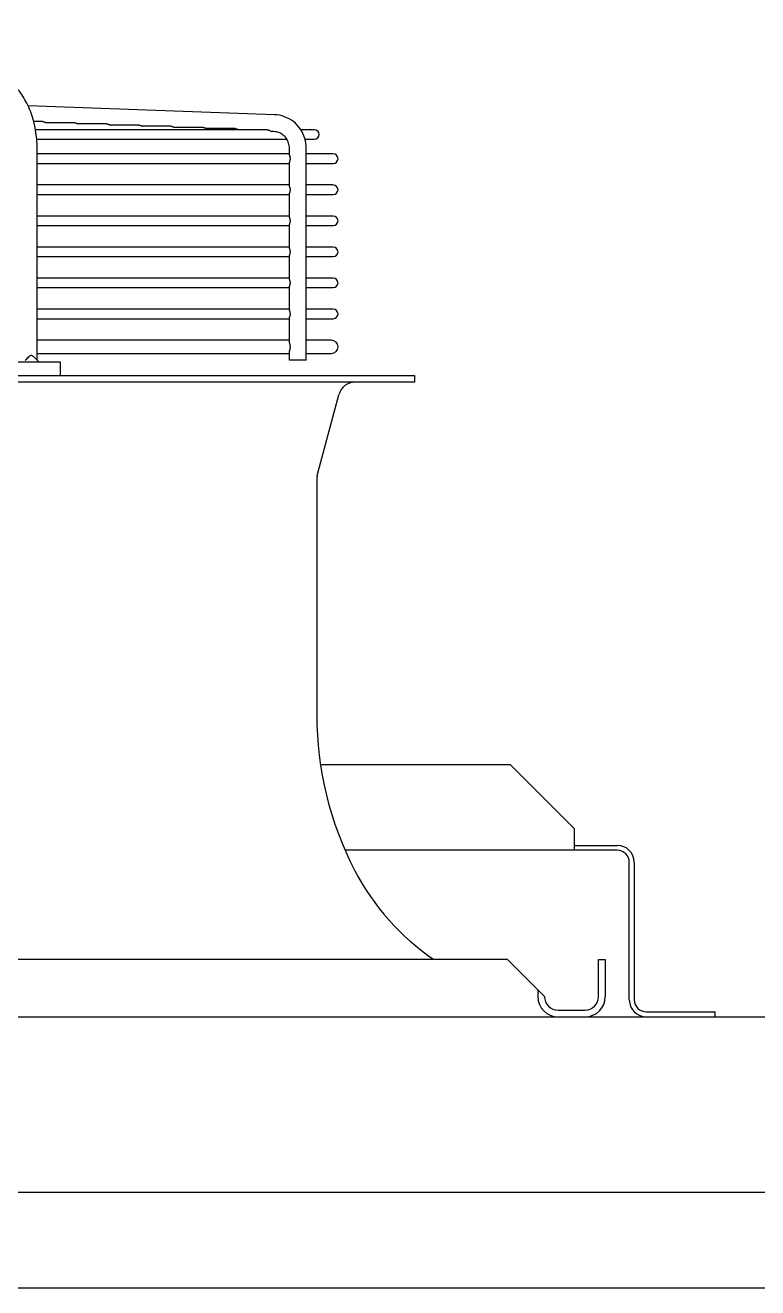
# Model space of a CAD drawing. Header units: millimetres. Extents: x 17891 to 32328, y 18593 to 29476.
# Drawn here: x 18388.22 to 18396.77, y 18973.5 to 18988.22 of the extents above; entities that cross this region are included whole.
import ezdxf

# ---------------------------------------------------------------- set-up
doc = ezdxf.new("R2010")
doc.units = ezdxf.units.MM
doc.header["$LTSCALE"] = 5
doc.layers.add('UNIT', color=6, linetype='Continuous')
doc.styles.add('SUBMITTAL', font='romans.shx', dxfattribs={"width": 0.75})
doc.dimstyles.new('SUBMITTAL', dxfattribs={"dimtxt": 0.09375, "dimasz": 0.09375, "dimexe": 0.03125, "dimexo": 0.0625, "dimgap": 0.0625, "dimtad": 0, "dimdec": 4, "dimzin": 4, "dimdsep": 46, "dimlunit": 4, "dimtxsty": 'SUBMITTAL', "dimcen": 0.09375, "dimclre": 6, "dimadec": 0, "dimazin": 0, "dimtfac": 1, "dimtdec": 0, "dimtofl": 0, "dimtmove": 0, "dimatfit": 3, "dimfxl": 0, "dimfrac": 2, "dimtolj": 1, "dimtzin": 4, "dimarcsym": 0})

msp = doc.modelspace()

# ---------------------------------------------------------------- linework, layer by layer
at = {"layer": 'UNIT'}
for p, q in [((18391.132, 18987.1791), (18388.2568, 18987.283)), ((18388.427, 18987.0982), (18388.3227, 18987.0982)), ((18388.8012, 18987.0847), (18388.4678, 18987.0847)), ((18389.1754, 18987.0712), (18388.8419, 18987.0712)), ((18389.5495, 18987.0577), (18389.2161, 18987.0577)), ((18389.9237, 18987.0442), (18389.5903, 18987.0442)), ((18390.2979, 18987.0307), (18389.9645, 18987.0307)), ((18390.6721, 18987.0172), (18390.3387, 18987.0172)), ((18391.0463, 18987.0037), (18388.3432, 18987.0037)), ((18388.3575, 18986.8935), (18391.2748, 18986.8935)), ((18391.1249, 18986.9824), (18391.1027, 18986.9832)), ((18391.5965, 18987.0037), (18391.4379, 18987.0037)), ((18391.4875, 18986.8935), (18391.5965, 18986.8935)), ((18388.3621, 18984.3163), (18388.3621, 18986.7856)), ((18391.3053, 18986.7218), (18388.3621, 18986.7218)), ((18391.3053, 18986.7058), (18391.3053, 18986.7856)), ((18391.5022, 18984.3163), (18391.5022, 18986.7856)), ((18391.8169, 18986.7218), (18391.5022, 18986.7218)), ((18388.3621, 18986.6115), (18391.3053, 18986.6115)), ((18391.3053, 18986.3436), (18391.3053, 18986.6275)), ((18391.5022, 18986.6115), (18391.8169, 18986.6115)), ((18391.3053, 18986.3596), (18388.3621, 18986.3596)), ((18391.8169, 18986.3596), (18391.5022, 18986.3596)), ((18388.3621, 18986.2493), (18391.3053, 18986.2493)), ((18391.3053, 18985.9814), (18391.3053, 18986.2653)), ((18391.5022, 18986.2493), (18391.8169, 18986.2493)), ((18391.3053, 18985.9974), (18388.3621, 18985.9974)), ((18391.8169, 18985.9974), (18391.5022, 18985.9974)), ((18388.3621, 18985.8871), (18391.3053, 18985.8871)), ((18391.3053, 18985.6192), (18391.3053, 18985.9031)), ((18391.5022, 18985.8871), (18391.8169, 18985.8871)), ((18391.3053, 18985.6352), (18388.3621, 18985.6352)), ((18391.8169, 18985.6352), (18391.5022, 18985.6352)), ((18388.3621, 18985.5249), (18391.3053, 18985.5249)), ((18391.3053, 18985.257), (18391.3053, 18985.5409)), ((18391.5022, 18985.5249), (18391.8169, 18985.5249)), ((18391.3053, 18985.2729), (18388.3621, 18985.2729)), ((18391.8169, 18985.2729), (18391.5022, 18985.2729)), ((18388.3621, 18985.1627), (18391.3053, 18985.1627)), ((18391.3053, 18984.8948), (18391.3053, 18985.1787)), ((18391.5022, 18985.1627), (18391.8169, 18985.1627)), ((18391.3053, 18984.9107), (18388.3621, 18984.9107)), ((18391.3053, 18984.5191), (18391.3053, 18984.8165)), ((18391.8169, 18984.9107), (18391.5022, 18984.9107)), ((18388.3621, 18984.8005), (18391.3053, 18984.8005)), ((18391.5022, 18984.8005), (18391.8169, 18984.8005)), ((18391.3053, 18984.5485), (18388.3621, 18984.5485)), ((18391.7953, 18984.5485), (18391.5022, 18984.5485)), ((18388.3621, 18984.395), (18391.3053, 18984.395)), ((18391.3053, 18984.3163), (18391.3053, 18984.4245)), ((18391.5022, 18984.395), (18391.7953, 18984.395)), ((18386.4048, 18984.2966), (18388.632, 18984.2966)), ((18388.632, 18984.2966), (18388.632, 18984.1391)), ((18391.5022, 18984.3163), (18391.3053, 18984.3163)), ((18359.0256, 18984.1391), (18392.7658, 18984.1391)), ((18392.7658, 18984.1391), (18392.7658, 18984.0604)), ((18392.7658, 18984.0604), (18359.0256, 18984.0604)), ((18391.6307, 18982.9726), (18391.8818, 18983.9142)), ((18391.624, 18982.9219), (18391.624, 18980.1809)), ((18391.667, 18979.6008), (18393.8797, 18979.6008)), ((18393.8797, 18979.6008), (18394.6297, 18978.8508)), ((18394.6297, 18978.6008), (18394.6297, 18978.8508)), ((18394.6297, 18978.6588), (18395.1297, 18978.6588)), ((18395.1297, 18978.6008), (18391.955, 18978.6008)), ((18395.2707, 18976.8578), (18395.2707, 18978.4598)), ((18395.3287, 18978.4598), (18395.3287, 18976.8578)), ((18393.8484, 18977.3281), (18357.9429, 18977.3281)), ((18393.8484, 18977.3281), (18394.2815, 18976.895)), ((18394.9114, 18976.895), (18394.9114, 18977.3281)), ((18394.9114, 18977.3281), (18394.9902, 18977.3281)), ((18394.9902, 18977.3281), (18394.9902, 18976.895)), ((18394.2028, 18976.9737), (18394.2028, 18976.895)), ((18394.439, 18976.7375), (18394.754, 18976.7375)), ((18395.4697, 18976.7168), (18396.2707, 18976.7168)), ((18396.2707, 18976.6588), (18396.2707, 18976.7168)), ((18163.2736, 18976.6588), (18494.0177, 18976.6588)), ((18494.0177, 18974.6092), (18163.2736, 18974.6092)), ((18167.5236, 18973.4997), (18489.7677, 18973.4997))]:
    msp.add_line(p, q, dxfattribs=at)
for centre, radius, start, end in [((18391.5965, 18986.9486), 0.0551, 270, 90), ((18391.8169, 18986.6666), 0.0551, 270, 90), ((18391.8169, 18986.3044), 0.0551, 270, 90), ((18391.8169, 18985.9422), 0.0551, 270, 90), ((18391.8169, 18985.58), 0.0551, 270, 90), ((18391.8169, 18985.2178), 0.0551, 270, 90), ((18391.8169, 18984.8556), 0.0551, 270, 90), ((18391.7953, 18984.4718), 0.0768, 270, 90), ((18392.072, 18983.8635), 0.1969, 90, 165.06858), ((18391.8209, 18982.9219), 0.1969, 165.06858, 180), ((18395.561, 18980.1809), 3.937, 180, 207.50184), ((18395.1297, 18978.4598), 0.199, 0, 90), ((18395.1297, 18978.4598), 0.141, 0, 90), ((18394.5832, 18979.6719), 2.8346, 207.50184, 235.77552), ((18394.439, 18976.895), 0.2362, 180, 270), ((18394.439, 18976.895), 0.1575, 180, 270), ((18394.754, 18976.895), 0.2362, 270, 0), ((18394.754, 18976.895), 0.1575, 270, 0), ((18395.4697, 18976.8578), 0.199, 180, 270), ((18395.4697, 18976.8578), 0.141, 180, 270)]:
    msp.add_arc(centre, radius, start, end, dxfattribs=at)
for points, knots in [([(18388.3621, 18986.7856), (18388.3621, 18986.8212), (18388.3606, 18986.8571), (18388.3576, 18986.8925), (18388.3546, 18986.9279), (18388.3502, 18986.9629), (18388.3443, 18986.9976), (18388.3384, 18987.0322), (18388.331, 18987.0666), (18388.3222, 18987.1001), (18388.3135, 18987.1335), (18388.3034, 18987.166), (18388.2919, 18987.1978), (18388.2804, 18987.2295), (18388.2675, 18987.2605), (18388.2535, 18987.2901), (18388.2394, 18987.3198), (18388.2242, 18987.348), (18388.2078, 18987.3751), (18388.1914, 18987.4022), (18388.1737, 18987.428), (18388.1552, 18987.4522), (18388.1366, 18987.4763), (18388.1171, 18987.4988), (18388.0967, 18987.5196), (18388.0762, 18987.5405), (18388.0548, 18987.5598), (18388.0328, 18987.5771), (18388.0107, 18987.5944), (18387.9881, 18987.6098), (18387.9647, 18987.6234), (18387.9414, 18987.6369), (18387.9174, 18987.6485), (18387.8931, 18987.6581), (18387.8688, 18987.6676), (18387.8443, 18987.6751), (18387.8193, 18987.6805), (18387.7944, 18987.686), (18387.7691, 18987.6894), (18387.7439, 18987.6906)], [0, 0, 0, 0, 0.076921, 0.076921, 0.076921, 0.1538421, 0.1538421, 0.1538421, 0.2307631, 0.2307631, 0.2307631, 0.3076842, 0.3076842, 0.3076842, 0.3846052, 0.3846052, 0.3846052, 0.4615263, 0.4615263, 0.4615263, 0.5384473, 0.5384473, 0.5384473, 0.6153684, 0.6153684, 0.6153684, 0.6922894, 0.6922894, 0.6922894, 0.7692105, 0.7692105, 0.7692105, 0.8461315, 0.8461315, 0.8461315, 0.9230526, 0.9230526, 0.9230526, 1, 1, 1, 1]), ([(18391.5022, 18986.7856), (18391.5022, 18986.8256), (18391.4962, 18986.8656), (18391.4728, 18986.9419), (18391.4554, 18986.9783), (18391.4105, 18987.0442), (18391.383, 18987.0737), (18391.3205, 18987.1228), (18391.2855, 18987.1424), (18391.211, 18987.1699), (18391.1716, 18987.1777), (18391.132, 18987.1791)], [1.5707963, 1.5707963, 1.5707963, 1.5707963, 1.8779743, 1.8779743, 2.1851522, 2.1851522, 2.4923302, 2.4923302, 2.7995081, 2.7995081, 3.1066861, 3.1066861, 3.1066861, 3.1066861]), ([(18388.427, 18987.0982), (18388.4271, 18987.0982), (18388.4272, 18987.0982), (18388.4274, 18987.0982), (18388.4283, 18987.0982), (18388.4293, 18987.0981), (18388.4303, 18987.0981), (18388.4312, 18987.098), (18388.4322, 18987.0979), (18388.4332, 18987.0978), (18388.4342, 18987.0977), (18388.4352, 18987.0975), (18388.4362, 18987.0974), (18388.4372, 18987.0972), (18388.4382, 18987.097), (18388.4392, 18987.0968), (18388.4402, 18987.0966), (18388.4412, 18987.0963), (18388.4422, 18987.096), (18388.4432, 18987.0958), (18388.4442, 18987.0955), (18388.4452, 18987.0952), (18388.4462, 18987.0948), (18388.4473, 18987.0945), (18388.4483, 18987.0941), (18388.4493, 18987.0938), (18388.4502, 18987.0934), (18388.4512, 18987.093), (18388.4522, 18987.0926), (18388.4532, 18987.0922), (18388.4542, 18987.0917), (18388.4552, 18987.0913), (18388.4562, 18987.0908), (18388.4571, 18987.0904), (18388.4581, 18987.0899), (18388.4591, 18987.0894), (18388.46, 18987.0889), (18388.461, 18987.0884), (18388.4619, 18987.0879), (18388.4629, 18987.0874), (18388.4638, 18987.0869), (18388.4647, 18987.0864), (18388.4657, 18987.0859), (18388.4664, 18987.0855), (18388.4671, 18987.0851), (18388.4678, 18987.0847)], [0.48439597, 0.48439597, 0.48439597, 0.48439597, 0.48780488, 0.48780488, 0.48780488, 0.51219512, 0.51219512, 0.51219512, 0.53658537, 0.53658537, 0.53658537, 0.56097561, 0.56097561, 0.56097561, 0.58536585, 0.58536585, 0.58536585, 0.6097561, 0.6097561, 0.6097561, 0.63414634, 0.63414634, 0.63414634, 0.65853659, 0.65853659, 0.65853659, 0.68292683, 0.68292683, 0.68292683, 0.70731707, 0.70731707, 0.70731707, 0.73170732, 0.73170732, 0.73170732, 0.75609756, 0.75609756, 0.75609756, 0.7804878, 0.7804878, 0.7804878, 0.80487805, 0.80487805, 0.80487805, 0.82380204, 0.82380204, 0.82380204, 0.82380204]), ([(18388.8012, 18987.0847), (18388.8013, 18987.0847), (18388.8014, 18987.0847), (18388.8016, 18987.0847), (18388.8025, 18987.0847), (18388.8035, 18987.0846), (18388.8045, 18987.0846), (18388.8054, 18987.0845), (18388.8064, 18987.0844), (18388.8074, 18987.0843), (18388.8084, 18987.0842), (18388.8094, 18987.084), (18388.8104, 18987.0839), (18388.8114, 18987.0837), (18388.8124, 18987.0835), (18388.8134, 18987.0833), (18388.8144, 18987.0831), (18388.8154, 18987.0828), (18388.8164, 18987.0825), (18388.8174, 18987.0823), (18388.8184, 18987.082), (18388.8194, 18987.0817), (18388.8205, 18987.0813), (18388.8215, 18987.081), (18388.8225, 18987.0806), (18388.8235, 18987.0803), (18388.8245, 18987.0799), (18388.8255, 18987.0795), (18388.8264, 18987.0791), (18388.8274, 18987.0787), (18388.8284, 18987.0782), (18388.8294, 18987.0778), (18388.8304, 18987.0773), (18388.8314, 18987.0768), (18388.8323, 18987.0764), (18388.8333, 18987.0759), (18388.8343, 18987.0754), (18388.8352, 18987.0749), (18388.8362, 18987.0744), (18388.8371, 18987.0739), (18388.838, 18987.0734), (18388.839, 18987.0729), (18388.8399, 18987.0724), (18388.8406, 18987.072), (18388.8413, 18987.0716), (18388.8419, 18987.0712)], [0.48440995, 0.48440995, 0.48440995, 0.48440995, 0.48780488, 0.48780488, 0.48780488, 0.51219512, 0.51219512, 0.51219512, 0.53658537, 0.53658537, 0.53658537, 0.56097561, 0.56097561, 0.56097561, 0.58536585, 0.58536585, 0.58536585, 0.6097561, 0.6097561, 0.6097561, 0.63414634, 0.63414634, 0.63414634, 0.65853659, 0.65853659, 0.65853659, 0.68292683, 0.68292683, 0.68292683, 0.70731707, 0.70731707, 0.70731707, 0.73170732, 0.73170732, 0.73170732, 0.75609756, 0.75609756, 0.75609756, 0.7804878, 0.7804878, 0.7804878, 0.80487805, 0.80487805, 0.80487805, 0.82345363, 0.82345363, 0.82345363, 0.82345363]), ([(18389.1754, 18987.0712), (18389.1755, 18987.0712), (18389.1756, 18987.0712), (18389.1758, 18987.0712), (18389.1767, 18987.0712), (18389.1777, 18987.0711), (18389.1787, 18987.0711), (18389.1796, 18987.071), (18389.1806, 18987.0709), (18389.1816, 18987.0708), (18389.1826, 18987.0707), (18389.1836, 18987.0706), (18389.1846, 18987.0704), (18389.1856, 18987.0702), (18389.1866, 18987.07), (18389.1876, 18987.0698), (18389.1886, 18987.0696), (18389.1896, 18987.0693), (18389.1906, 18987.069), (18389.1916, 18987.0688), (18389.1926, 18987.0685), (18389.1937, 18987.0682), (18389.1947, 18987.0678), (18389.1957, 18987.0675), (18389.1967, 18987.0671), (18389.1977, 18987.0668), (18389.1987, 18987.0664), (18389.1997, 18987.066), (18389.2007, 18987.0656), (18389.2017, 18987.0652), (18389.2026, 18987.0647), (18389.2036, 18987.0643), (18389.2046, 18987.0638), (18389.2056, 18987.0633), (18389.2065, 18987.0629), (18389.2075, 18987.0624), (18389.2085, 18987.0619), (18389.2094, 18987.0614), (18389.2104, 18987.0609), (18389.2113, 18987.0604), (18389.2123, 18987.0599), (18389.2132, 18987.0594), (18389.2141, 18987.0588), (18389.2148, 18987.0585), (18389.2155, 18987.0581), (18389.2161, 18987.0577)], [0.48442393, 0.48442393, 0.48442393, 0.48442393, 0.48780488, 0.48780488, 0.48780488, 0.51219512, 0.51219512, 0.51219512, 0.53658537, 0.53658537, 0.53658537, 0.56097561, 0.56097561, 0.56097561, 0.58536585, 0.58536585, 0.58536585, 0.6097561, 0.6097561, 0.6097561, 0.63414634, 0.63414634, 0.63414634, 0.65853659, 0.65853659, 0.65853659, 0.68292683, 0.68292683, 0.68292683, 0.70731707, 0.70731707, 0.70731707, 0.73170732, 0.73170732, 0.73170732, 0.75609756, 0.75609756, 0.75609756, 0.7804878, 0.7804878, 0.7804878, 0.80487805, 0.80487805, 0.80487805, 0.82310602, 0.82310602, 0.82310602, 0.82310602]), ([(18389.5495, 18987.0577), (18389.5497, 18987.0577), (18389.5498, 18987.0577), (18389.5499, 18987.0577), (18389.5509, 18987.0577), (18389.5519, 18987.0576), (18389.5529, 18987.0576), (18389.5538, 18987.0575), (18389.5548, 18987.0574), (18389.5558, 18987.0573), (18389.5568, 18987.0572), (18389.5578, 18987.0571), (18389.5588, 18987.0569), (18389.5598, 18987.0567), (18389.5608, 18987.0565), (18389.5618, 18987.0563), (18389.5628, 18987.0561), (18389.5638, 18987.0558), (18389.5648, 18987.0556), (18389.5658, 18987.0553), (18389.5669, 18987.055), (18389.5679, 18987.0547), (18389.5689, 18987.0543), (18389.5699, 18987.054), (18389.5709, 18987.0536), (18389.5719, 18987.0533), (18389.5729, 18987.0529), (18389.5739, 18987.0525), (18389.5749, 18987.0521), (18389.5759, 18987.0516), (18389.5768, 18987.0512), (18389.5778, 18987.0508), (18389.5788, 18987.0503), (18389.5798, 18987.0498), (18389.5808, 18987.0494), (18389.5817, 18987.0489), (18389.5827, 18987.0484), (18389.5836, 18987.0479), (18389.5846, 18987.0474), (18389.5855, 18987.0469), (18389.5865, 18987.0464), (18389.5874, 18987.0458), (18389.5883, 18987.0453), (18389.589, 18987.0449), (18389.5897, 18987.0446), (18389.5903, 18987.0442)], [0.48443789, 0.48443789, 0.48443789, 0.48443789, 0.48780488, 0.48780488, 0.48780488, 0.51219512, 0.51219512, 0.51219512, 0.53658537, 0.53658537, 0.53658537, 0.56097561, 0.56097561, 0.56097561, 0.58536585, 0.58536585, 0.58536585, 0.6097561, 0.6097561, 0.6097561, 0.63414634, 0.63414634, 0.63414634, 0.65853659, 0.65853659, 0.65853659, 0.68292683, 0.68292683, 0.68292683, 0.70731707, 0.70731707, 0.70731707, 0.73170732, 0.73170732, 0.73170732, 0.75609756, 0.75609756, 0.75609756, 0.7804878, 0.7804878, 0.7804878, 0.80487805, 0.80487805, 0.80487805, 0.82275922, 0.82275922, 0.82275922, 0.82275922]), ([(18389.9237, 18987.0442), (18389.9239, 18987.0442), (18389.924, 18987.0442), (18389.9241, 18987.0442), (18389.9251, 18987.0442), (18389.9261, 18987.0442), (18389.927, 18987.0441), (18389.928, 18987.044), (18389.929, 18987.0439), (18389.93, 18987.0438), (18389.931, 18987.0437), (18389.932, 18987.0436), (18389.933, 18987.0434), (18389.934, 18987.0432), (18389.935, 18987.043), (18389.936, 18987.0428), (18389.937, 18987.0426), (18389.938, 18987.0423), (18389.939, 18987.0421), (18389.94, 18987.0418), (18389.9411, 18987.0415), (18389.9421, 18987.0412), (18389.9431, 18987.0408), (18389.9441, 18987.0405), (18389.9451, 18987.0401), (18389.9461, 18987.0398), (18389.9471, 18987.0394), (18389.9481, 18987.039), (18389.9491, 18987.0386), (18389.9501, 18987.0381), (18389.9511, 18987.0377), (18389.952, 18987.0373), (18389.953, 18987.0368), (18389.954, 18987.0363), (18389.955, 18987.0359), (18389.9559, 18987.0354), (18389.9569, 18987.0349), (18389.9579, 18987.0344), (18389.9588, 18987.0339), (18389.9597, 18987.0334), (18389.9607, 18987.0328), (18389.9616, 18987.0323), (18389.9625, 18987.0318), (18389.9632, 18987.0314), (18389.9638, 18987.0311), (18389.9645, 18987.0307)], [0.48445184, 0.48445184, 0.48445184, 0.48445184, 0.48780488, 0.48780488, 0.48780488, 0.51219512, 0.51219512, 0.51219512, 0.53658537, 0.53658537, 0.53658537, 0.56097561, 0.56097561, 0.56097561, 0.58536585, 0.58536585, 0.58536585, 0.6097561, 0.6097561, 0.6097561, 0.63414634, 0.63414634, 0.63414634, 0.65853659, 0.65853659, 0.65853659, 0.68292683, 0.68292683, 0.68292683, 0.70731707, 0.70731707, 0.70731707, 0.73170732, 0.73170732, 0.73170732, 0.75609756, 0.75609756, 0.75609756, 0.7804878, 0.7804878, 0.7804878, 0.80487805, 0.80487805, 0.80487805, 0.82241329, 0.82241329, 0.82241329, 0.82241329]), ([(18390.2979, 18987.0307), (18390.2981, 18987.0307), (18390.2982, 18987.0307), (18390.2983, 18987.0307), (18390.2993, 18987.0307), (18390.3003, 18987.0307), (18390.3012, 18987.0306), (18390.3022, 18987.0305), (18390.3032, 18987.0304), (18390.3042, 18987.0303), (18390.3052, 18987.0302), (18390.3062, 18987.0301), (18390.3072, 18987.0299), (18390.3082, 18987.0297), (18390.3092, 18987.0295), (18390.3102, 18987.0293), (18390.3112, 18987.0291), (18390.3122, 18987.0288), (18390.3132, 18987.0286), (18390.3143, 18987.0283), (18390.3153, 18987.028), (18390.3163, 18987.0277), (18390.3173, 18987.0273), (18390.3183, 18987.027), (18390.3193, 18987.0266), (18390.3203, 18987.0263), (18390.3213, 18987.0259), (18390.3223, 18987.0255), (18390.3233, 18987.0251), (18390.3243, 18987.0246), (18390.3253, 18987.0242), (18390.3263, 18987.0237), (18390.3272, 18987.0233), (18390.3282, 18987.0228), (18390.3292, 18987.0223), (18390.3302, 18987.0219), (18390.3311, 18987.0214), (18390.3321, 18987.0209), (18390.333, 18987.0204), (18390.334, 18987.0198), (18390.3349, 18987.0193), (18390.3358, 18987.0188), (18390.3368, 18987.0183), (18390.3374, 18987.0179), (18390.338, 18987.0176), (18390.3387, 18987.0172)], [0.48446578, 0.48446578, 0.48446578, 0.48446578, 0.48780488, 0.48780488, 0.48780488, 0.51219512, 0.51219512, 0.51219512, 0.53658537, 0.53658537, 0.53658537, 0.56097561, 0.56097561, 0.56097561, 0.58536585, 0.58536585, 0.58536585, 0.6097561, 0.6097561, 0.6097561, 0.63414634, 0.63414634, 0.63414634, 0.65853659, 0.65853659, 0.65853659, 0.68292683, 0.68292683, 0.68292683, 0.70731707, 0.70731707, 0.70731707, 0.73170732, 0.73170732, 0.73170732, 0.75609756, 0.75609756, 0.75609756, 0.7804878, 0.7804878, 0.7804878, 0.80487805, 0.80487805, 0.80487805, 0.82206823, 0.82206823, 0.82206823, 0.82206823]), ([(18390.6721, 18987.0172), (18390.6723, 18987.0172), (18390.6724, 18987.0172), (18390.6725, 18987.0172), (18390.6735, 18987.0172), (18390.6745, 18987.0172), (18390.6754, 18987.0171), (18390.6764, 18987.017), (18390.6774, 18987.0169), (18390.6784, 18987.0168), (18390.6794, 18987.0167), (18390.6804, 18987.0166), (18390.6814, 18987.0164), (18390.6824, 18987.0162), (18390.6834, 18987.016), (18390.6844, 18987.0158), (18390.6854, 18987.0156), (18390.6864, 18987.0153), (18390.6874, 18987.0151), (18390.6885, 18987.0148), (18390.6895, 18987.0145), (18390.6905, 18987.0142), (18390.6915, 18987.0138), (18390.6925, 18987.0135), (18390.6935, 18987.0131), (18390.6945, 18987.0128), (18390.6955, 18987.0124), (18390.6965, 18987.012), (18390.6975, 18987.0116), (18390.6985, 18987.0111), (18390.6995, 18987.0107), (18390.7005, 18987.0102), (18390.7015, 18987.0098), (18390.7024, 18987.0093), (18390.7034, 18987.0088), (18390.7044, 18987.0083), (18390.7053, 18987.0078), (18390.7063, 18987.0073), (18390.7072, 18987.0068), (18390.7082, 18987.0063), (18390.7091, 18987.0058), (18390.7101, 18987.0053), (18390.711, 18987.0048), (18390.7116, 18987.0044), (18390.7122, 18987.0041), (18390.7128, 18987.0037)], [0.48447969, 0.48447969, 0.48447969, 0.48447969, 0.48780488, 0.48780488, 0.48780488, 0.51219512, 0.51219512, 0.51219512, 0.53658537, 0.53658537, 0.53658537, 0.56097561, 0.56097561, 0.56097561, 0.58536585, 0.58536585, 0.58536585, 0.6097561, 0.6097561, 0.6097561, 0.63414634, 0.63414634, 0.63414634, 0.65853659, 0.65853659, 0.65853659, 0.68292683, 0.68292683, 0.68292683, 0.70731707, 0.70731707, 0.70731707, 0.73170732, 0.73170732, 0.73170732, 0.75609756, 0.75609756, 0.75609756, 0.7804878, 0.7804878, 0.7804878, 0.80487805, 0.80487805, 0.80487805, 0.82172407, 0.82172407, 0.82172407, 0.82172407]), ([(18391.0463, 18987.0037), (18391.0464, 18987.0037), (18391.0466, 18987.0037), (18391.0467, 18987.0037), (18391.0477, 18987.0037), (18391.0486, 18987.0037), (18391.0496, 18987.0036), (18391.0506, 18987.0035), (18391.0516, 18987.0034), (18391.0526, 18987.0033), (18391.0536, 18987.0032), (18391.0546, 18987.0031), (18391.0556, 18987.0029), (18391.0566, 18987.0027), (18391.0576, 18987.0025), (18391.0586, 18987.0023), (18391.0596, 18987.0021), (18391.0606, 18987.0018), (18391.0616, 18987.0016), (18391.0627, 18987.0013), (18391.0637, 18987.001), (18391.0647, 18987.0007), (18391.0657, 18987.0003), (18391.0667, 18987), (18391.0677, 18986.9996), (18391.0687, 18986.9993), (18391.0697, 18986.9989), (18391.0707, 18986.9985), (18391.0717, 18986.9981), (18391.0727, 18986.9976), (18391.0737, 18986.9972), (18391.0747, 18986.9967), (18391.0757, 18986.9963), (18391.0766, 18986.9958), (18391.0776, 18986.9953), (18391.0786, 18986.9948), (18391.0795, 18986.9943), (18391.0805, 18986.9938), (18391.0815, 18986.9933), (18391.0824, 18986.9928), (18391.0833, 18986.9923), (18391.0843, 18986.9918), (18391.0852, 18986.9913), (18391.0861, 18986.9907), (18391.087, 18986.9902), (18391.0879, 18986.9897), (18391.0888, 18986.9892), (18391.0897, 18986.9887), (18391.0905, 18986.9882), (18391.0914, 18986.9877), (18391.0922, 18986.9873), (18391.093, 18986.9868), (18391.0938, 18986.9864), (18391.0946, 18986.986), (18391.0954, 18986.9856), (18391.0961, 18986.9852), (18391.0969, 18986.9849), (18391.0976, 18986.9846), (18391.0983, 18986.9843), (18391.0989, 18986.984), (18391.0996, 18986.9838), (18391.1002, 18986.9836), (18391.1008, 18986.9834), (18391.1014, 18986.9833), (18391.1017, 18986.9833), (18391.1019, 18986.9832), (18391.1022, 18986.9832), (18391.1024, 18986.9832), (18391.1025, 18986.9832), (18391.1027, 18986.9832)], [0.48449418, 0.48449418, 0.48449418, 0.48449418, 0.48780488, 0.48780488, 0.48780488, 0.51219512, 0.51219512, 0.51219512, 0.53658537, 0.53658537, 0.53658537, 0.56097561, 0.56097561, 0.56097561, 0.58536585, 0.58536585, 0.58536585, 0.6097561, 0.6097561, 0.6097561, 0.63414634, 0.63414634, 0.63414634, 0.65853659, 0.65853659, 0.65853659, 0.68292683, 0.68292683, 0.68292683, 0.70731707, 0.70731707, 0.70731707, 0.73170732, 0.73170732, 0.73170732, 0.75609756, 0.75609756, 0.75609756, 0.7804878, 0.7804878, 0.7804878, 0.80487805, 0.80487805, 0.80487805, 0.82926829, 0.82926829, 0.82926829, 0.85365854, 0.85365854, 0.85365854, 0.87804878, 0.87804878, 0.87804878, 0.90243902, 0.90243902, 0.90243902, 0.92682927, 0.92682927, 0.92682927, 0.95121951, 0.95121951, 0.95121951, 0.97560976, 0.97560976, 0.97560976, 0.98780488, 0.98780488, 0.98780488, 0.99598671, 0.99598671, 0.99598671, 0.99598671]), ([(18391.3053, 18986.7856), (18391.3053, 18986.8061), (18391.3022, 18986.8266), (18391.2903, 18986.8655), (18391.2815, 18986.8839), (18391.259, 18986.9169), (18391.2454, 18986.9314), (18391.2149, 18986.9554), (18391.198, 18986.9649), (18391.1624, 18986.978), (18391.1437, 18986.9817), (18391.1249, 18986.9824)], [1.5707963, 1.5707963, 1.5707963, 1.5707963, 1.8779743, 1.8779743, 2.1851522, 2.1851522, 2.4923302, 2.4923302, 2.7995081, 2.7995081, 3.1066861, 3.1066861, 3.1066861, 3.1066861]), ([(18391.3053, 18986.7058), (18391.3053, 18986.7057), (18391.3053, 18986.7053), (18391.3054, 18986.7043), (18391.3057, 18986.7027), (18391.3062, 18986.7009), (18391.3068, 18986.6989), (18391.3074, 18986.6968), (18391.3081, 18986.6945), (18391.3088, 18986.6921), (18391.3094, 18986.6895), (18391.3101, 18986.6869), (18391.3106, 18986.6842), (18391.3111, 18986.6814), (18391.3116, 18986.6785), (18391.3119, 18986.6756), (18391.3121, 18986.6726), (18391.3123, 18986.6697), (18391.3123, 18986.6677), (18391.3123, 18986.6666)], [0.23243635, 0.23243635, 0.23243635, 0.23243635, 0.23809524, 0.28571429, 0.33333333, 0.38095238, 0.42857143, 0.47619048, 0.52380952, 0.57142857, 0.61904762, 0.66666667, 0.71428571, 0.76190476, 0.80952381, 0.85714286, 0.9047619, 0.95238095, 1, 1, 1, 1]), ([(18391.3123, 18986.6666), (18391.3123, 18986.6656), (18391.3123, 18986.6636), (18391.3121, 18986.6607), (18391.3119, 18986.6577), (18391.3116, 18986.6548), (18391.3111, 18986.6519), (18391.3106, 18986.6491), (18391.3101, 18986.6464), (18391.3094, 18986.6438), (18391.3088, 18986.6412), (18391.3081, 18986.6388), (18391.3074, 18986.6365), (18391.3068, 18986.6344), (18391.3062, 18986.6324), (18391.3057, 18986.6306), (18391.3054, 18986.629), (18391.3053, 18986.628), (18391.3053, 18986.6276), (18391.3053, 18986.6275)], [0, 0, 0, 0, 0.04761905, 0.0952381, 0.14285714, 0.19047619, 0.23809524, 0.28571429, 0.33333333, 0.38095238, 0.42857143, 0.47619048, 0.52380952, 0.57142857, 0.61904762, 0.66666667, 0.71428571, 0.76190476, 0.76755485, 0.76755485, 0.76755485, 0.76755485]), ([(18391.3053, 18986.3436), (18391.3053, 18986.3435), (18391.3053, 18986.3431), (18391.3054, 18986.3421), (18391.3057, 18986.3405), (18391.3062, 18986.3387), (18391.3068, 18986.3367), (18391.3074, 18986.3346), (18391.3081, 18986.3323), (18391.3088, 18986.3299), (18391.3094, 18986.3273), (18391.3101, 18986.3247), (18391.3106, 18986.322), (18391.3111, 18986.3192), (18391.3116, 18986.3163), (18391.3119, 18986.3134), (18391.3121, 18986.3104), (18391.3123, 18986.3074), (18391.3123, 18986.3054), (18391.3123, 18986.3044)], [0.23243635, 0.23243635, 0.23243635, 0.23243635, 0.23809524, 0.28571429, 0.33333333, 0.38095238, 0.42857143, 0.47619048, 0.52380952, 0.57142857, 0.61904762, 0.66666667, 0.71428571, 0.76190476, 0.80952381, 0.85714286, 0.9047619, 0.95238095, 1, 1, 1, 1]), ([(18391.3123, 18986.3044), (18391.3123, 18986.3034), (18391.3123, 18986.3014), (18391.3121, 18986.2985), (18391.3119, 18986.2955), (18391.3116, 18986.2926), (18391.3111, 18986.2897), (18391.3106, 18986.2869), (18391.3101, 18986.2842), (18391.3094, 18986.2816), (18391.3088, 18986.279), (18391.3081, 18986.2766), (18391.3074, 18986.2743), (18391.3068, 18986.2722), (18391.3062, 18986.2702), (18391.3057, 18986.2684), (18391.3054, 18986.2668), (18391.3053, 18986.2658), (18391.3053, 18986.2654), (18391.3053, 18986.2653)], [0, 0, 0, 0, 0.04761905, 0.0952381, 0.14285714, 0.19047619, 0.23809524, 0.28571429, 0.33333333, 0.38095238, 0.42857143, 0.47619048, 0.52380952, 0.57142857, 0.61904762, 0.66666667, 0.71428571, 0.76190476, 0.76755485, 0.76755485, 0.76755485, 0.76755485]), ([(18391.3053, 18985.9814), (18391.3053, 18985.9813), (18391.3053, 18985.9809), (18391.3054, 18985.9799), (18391.3057, 18985.9783), (18391.3062, 18985.9765), (18391.3068, 18985.9745), (18391.3074, 18985.9724), (18391.3081, 18985.9701), (18391.3088, 18985.9677), (18391.3094, 18985.9651), (18391.3101, 18985.9625), (18391.3106, 18985.9598), (18391.3111, 18985.957), (18391.3116, 18985.9541), (18391.3119, 18985.9512), (18391.3121, 18985.9482), (18391.3123, 18985.9452), (18391.3123, 18985.9432), (18391.3123, 18985.9422)], [0.23243635, 0.23243635, 0.23243635, 0.23243635, 0.23809524, 0.28571429, 0.33333333, 0.38095238, 0.42857143, 0.47619048, 0.52380952, 0.57142857, 0.61904762, 0.66666667, 0.71428571, 0.76190476, 0.80952381, 0.85714286, 0.9047619, 0.95238095, 1, 1, 1, 1]), ([(18391.3123, 18985.9422), (18391.3123, 18985.9412), (18391.3123, 18985.9392), (18391.3121, 18985.9362), (18391.3119, 18985.9333), (18391.3116, 18985.9304), (18391.3111, 18985.9275), (18391.3106, 18985.9247), (18391.3101, 18985.922), (18391.3094, 18985.9193), (18391.3088, 18985.9168), (18391.3081, 18985.9144), (18391.3074, 18985.9121), (18391.3068, 18985.91), (18391.3062, 18985.908), (18391.3057, 18985.9062), (18391.3054, 18985.9046), (18391.3053, 18985.9036), (18391.3053, 18985.9031), (18391.3053, 18985.9031)], [0, 0, 0, 0, 0.04761905, 0.0952381, 0.14285714, 0.19047619, 0.23809524, 0.28571429, 0.33333333, 0.38095238, 0.42857143, 0.47619048, 0.52380952, 0.57142857, 0.61904762, 0.66666667, 0.71428571, 0.76190476, 0.76755485, 0.76755485, 0.76755485, 0.76755485]), ([(18391.3053, 18985.6192), (18391.3053, 18985.6191), (18391.3053, 18985.6187), (18391.3054, 18985.6177), (18391.3057, 18985.6161), (18391.3062, 18985.6143), (18391.3068, 18985.6123), (18391.3074, 18985.6102), (18391.3081, 18985.6079), (18391.3088, 18985.6055), (18391.3094, 18985.6029), (18391.3101, 18985.6003), (18391.3106, 18985.5976), (18391.3111, 18985.5948), (18391.3116, 18985.5919), (18391.3119, 18985.589), (18391.3121, 18985.586), (18391.3123, 18985.583), (18391.3123, 18985.581), (18391.3123, 18985.58)], [0.23243635, 0.23243635, 0.23243635, 0.23243635, 0.23809524, 0.28571429, 0.33333333, 0.38095238, 0.42857143, 0.47619048, 0.52380952, 0.57142857, 0.61904762, 0.66666667, 0.71428571, 0.76190476, 0.80952381, 0.85714286, 0.9047619, 0.95238095, 1, 1, 1, 1]), ([(18391.3123, 18985.58), (18391.3123, 18985.579), (18391.3123, 18985.577), (18391.3121, 18985.574), (18391.3119, 18985.5711), (18391.3116, 18985.5682), (18391.3111, 18985.5653), (18391.3106, 18985.5625), (18391.3101, 18985.5598), (18391.3094, 18985.5571), (18391.3088, 18985.5546), (18391.3081, 18985.5522), (18391.3074, 18985.5499), (18391.3068, 18985.5478), (18391.3062, 18985.5458), (18391.3057, 18985.544), (18391.3054, 18985.5424), (18391.3053, 18985.5414), (18391.3053, 18985.5409), (18391.3053, 18985.5409)], [0, 0, 0, 0, 0.04761905, 0.0952381, 0.14285714, 0.19047619, 0.23809524, 0.28571429, 0.33333333, 0.38095238, 0.42857143, 0.47619048, 0.52380952, 0.57142857, 0.61904762, 0.66666667, 0.71428571, 0.76190476, 0.76755485, 0.76755485, 0.76755485, 0.76755485]), ([(18391.3053, 18985.257), (18391.3053, 18985.2569), (18391.3053, 18985.2565), (18391.3054, 18985.2555), (18391.3057, 18985.2539), (18391.3062, 18985.2521), (18391.3068, 18985.2501), (18391.3074, 18985.2479), (18391.3081, 18985.2457), (18391.3088, 18985.2433), (18391.3094, 18985.2407), (18391.3101, 18985.2381), (18391.3106, 18985.2354), (18391.3111, 18985.2326), (18391.3116, 18985.2297), (18391.3119, 18985.2268), (18391.3121, 18985.2238), (18391.3123, 18985.2208), (18391.3123, 18985.2188), (18391.3123, 18985.2178)], [0.23243635, 0.23243635, 0.23243635, 0.23243635, 0.23809524, 0.28571429, 0.33333333, 0.38095238, 0.42857143, 0.47619048, 0.52380952, 0.57142857, 0.61904762, 0.66666667, 0.71428571, 0.76190476, 0.80952381, 0.85714286, 0.9047619, 0.95238095, 1, 1, 1, 1]), ([(18391.3123, 18985.2178), (18391.3123, 18985.2168), (18391.3123, 18985.2148), (18391.3121, 18985.2118), (18391.3119, 18985.2089), (18391.3116, 18985.206), (18391.3111, 18985.2031), (18391.3106, 18985.2003), (18391.3101, 18985.1976), (18391.3094, 18985.1949), (18391.3088, 18985.1924), (18391.3081, 18985.19), (18391.3074, 18985.1877), (18391.3068, 18985.1856), (18391.3062, 18985.1836), (18391.3057, 18985.1818), (18391.3054, 18985.1802), (18391.3053, 18985.1792), (18391.3053, 18985.1787), (18391.3053, 18985.1787)], [0, 0, 0, 0, 0.04761905, 0.0952381, 0.14285714, 0.19047619, 0.23809524, 0.28571429, 0.33333333, 0.38095238, 0.42857143, 0.47619048, 0.52380952, 0.57142857, 0.61904762, 0.66666667, 0.71428571, 0.76190476, 0.76755485, 0.76755485, 0.76755485, 0.76755485]), ([(18391.3053, 18984.8948), (18391.3053, 18984.8947), (18391.3053, 18984.8942), (18391.3054, 18984.8933), (18391.3057, 18984.8917), (18391.3062, 18984.8899), (18391.3068, 18984.8879), (18391.3074, 18984.8857), (18391.3081, 18984.8835), (18391.3088, 18984.881), (18391.3094, 18984.8785), (18391.3101, 18984.8759), (18391.3106, 18984.8732), (18391.3111, 18984.8704), (18391.3116, 18984.8675), (18391.3119, 18984.8646), (18391.3121, 18984.8616), (18391.3123, 18984.8586), (18391.3123, 18984.8566), (18391.3123, 18984.8556)], [0.23243635, 0.23243635, 0.23243635, 0.23243635, 0.23809524, 0.28571429, 0.33333333, 0.38095238, 0.42857143, 0.47619048, 0.52380952, 0.57142857, 0.61904762, 0.66666667, 0.71428571, 0.76190476, 0.80952381, 0.85714286, 0.9047619, 0.95238095, 1, 1, 1, 1]), ([(18391.3123, 18984.8556), (18391.3123, 18984.8546), (18391.3123, 18984.8526), (18391.3121, 18984.8496), (18391.3119, 18984.8467), (18391.3116, 18984.8438), (18391.3111, 18984.8409), (18391.3106, 18984.8381), (18391.3101, 18984.8354), (18391.3094, 18984.8327), (18391.3088, 18984.8302), (18391.3081, 18984.8278), (18391.3074, 18984.8255), (18391.3068, 18984.8234), (18391.3062, 18984.8214), (18391.3057, 18984.8196), (18391.3054, 18984.818), (18391.3053, 18984.817), (18391.3053, 18984.8165), (18391.3053, 18984.8165)], [0, 0, 0, 0, 0.04761905, 0.0952381, 0.14285714, 0.19047619, 0.23809524, 0.28571429, 0.33333333, 0.38095238, 0.42857143, 0.47619048, 0.52380952, 0.57142857, 0.61904762, 0.66666667, 0.71428571, 0.76190476, 0.76755485, 0.76755485, 0.76755485, 0.76755485]), ([(18391.3053, 18984.5191), (18391.3053, 18984.5187), (18391.3054, 18984.5178), (18391.3056, 18984.5162), (18391.3059, 18984.5142), (18391.3064, 18984.5119), (18391.307, 18984.5095), (18391.3077, 18984.5068), (18391.3084, 18984.5039), (18391.309, 18984.5008), (18391.3097, 18984.4976), (18391.3103, 18984.4942), (18391.3109, 18984.4907), (18391.3114, 18984.4871), (18391.3118, 18984.4833), (18391.3121, 18984.4795), (18391.3123, 18984.4757), (18391.3123, 18984.4731), (18391.3123, 18984.4718)], [0.25278995, 0.25278995, 0.25278995, 0.25278995, 0.28571429, 0.33333333, 0.38095238, 0.42857143, 0.47619048, 0.52380952, 0.57142857, 0.61904762, 0.66666667, 0.71428571, 0.76190476, 0.80952381, 0.85714286, 0.9047619, 0.95238095, 1, 1, 1, 1]), ([(18388.3343, 18984.3448), (18388.331, 18984.3482), (18388.3279, 18984.3512), (18388.319, 18984.3594), (18388.3134, 18984.3638), (18388.305, 18984.3682), (18388.3021, 18984.3694), (18388.2969, 18984.3706), (18388.2947, 18984.3709), (18388.2903, 18984.3709), (18388.2881, 18984.3706), (18388.2829, 18984.3694), (18388.28, 18984.3682), (18388.2716, 18984.3638), (18388.266, 18984.3594), (18388.2495, 18984.3443), (18388.2375, 18984.3305), (18388.2229, 18984.3128)], [-0.70512852, -0.70512852, -0.70512852, -0.70512852, -0.64697322, -0.64697322, -0.53019502, -0.53019502, -0.4705504, -0.4705504, -0.42676965, -0.42676965, -0.38298892, -0.38298892, -0.32334436, -0.32334436, -0.20656641, -0.20656641, -0.00000111, -0.00000111, -0.00000111, -0.00000111]), ([(18391.3123, 18984.4718), (18391.3123, 18984.4705), (18391.3123, 18984.4679), (18391.3121, 18984.464), (18391.3118, 18984.4602), (18391.3114, 18984.4565), (18391.3109, 18984.4528), (18391.3103, 18984.4493), (18391.3097, 18984.4459), (18391.309, 18984.4427), (18391.3084, 18984.4396), (18391.3077, 18984.4368), (18391.307, 18984.4341), (18391.3064, 18984.4316), (18391.3059, 18984.4293), (18391.3056, 18984.4273), (18391.3054, 18984.4257), (18391.3053, 18984.4248), (18391.3053, 18984.4245)], [0, 0, 0, 0, 0.04761905, 0.0952381, 0.14285714, 0.19047619, 0.23809524, 0.28571429, 0.33333333, 0.38095238, 0.42857143, 0.47619048, 0.52380952, 0.57142857, 0.61904762, 0.66666667, 0.71428571, 0.74720158, 0.74720158, 0.74720158, 0.74720158])]:
    msp.add_open_spline(points, degree=3, knots=knots, dxfattribs=at)
msp.add_open_spline([(18388.3343, 18984.3448), (18388.3499, 18984.3285), (18388.3658, 18984.3124), (18388.382, 18984.2966)], degree=3, dxfattribs=at)

# ---------------------------------------------------------------- leaders
msp.add_leader([(18445.5453, 18980.8702), (18434.2138, 18999.1166), (18220.0241, 18999.1166)], dimstyle='SUBMITTAL', override={"dimscale": 36, "dimarcsym": 1}, dxfattribs=at)

doc.saveas('drawing.dxf')
